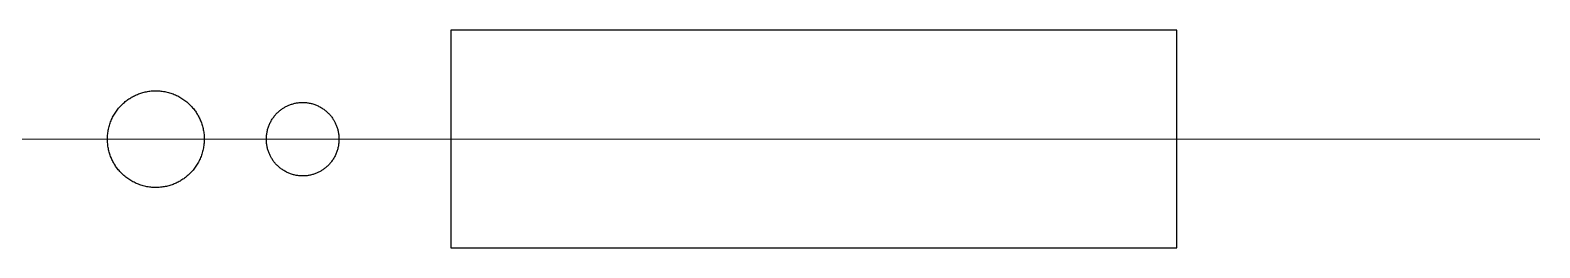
# Model space of a CAD drawing. Header units: inches. Extents: x -39 to 46.7, y -58 to 11.1.
# Drawn here: x 13.2 to 21, y -47.29 to -46.16 of the extents above; entities that cross this region are included whole.
import ezdxf

# ---------------------------------------------------------------- set-up
doc = ezdxf.new("R2010")
doc.units = ezdxf.units.IN
doc.header["$MEASUREMENT"] = 0
doc.layers.add('Guides', color=1, linetype='Continuous', true_color=0xff0000)
doc.layers.add('Tool Layut', color=6, linetype='Continuous', true_color=0xff00ff)

msp = doc.modelspace()

# ---------------------------------------------------------------- linework, layer by layer
at = {"layer": 'Guides'}
msp.add_line((-7.75, -46.7146, 0.38), (21, -46.7246, 0.375), dxfattribs=at)
at = {"layer": 'Tool Layut'}
msp.add_lwpolyline([(19.125, -47.2858), (19.125, -46.1608), (15.375, -46.1608), (15.375, -47.2858)], close=True, dxfattribs=at)
for points in [[(14.0684, -46.599, 0.375), (13.9434, -46.3824, 0.375), (13.7269, -46.5074, 0.375), (13.5104, -46.6324, 0.375), (13.6354, -46.849, 0.375), (13.7604, -47.0655, 0.375), (13.9769, -46.9405, 0.375), (14.1934, -46.8155, 0.375), (14.0684, -46.599, 0.375)], [(14.7726, -46.6292, 0.375), (14.6789, -46.4647, 0.375), (14.5165, -46.5597, 0.375), (14.3541, -46.6547, 0.375), (14.4479, -46.8192, 0.375), (14.5416, -46.9838, 0.375), (14.704, -46.8888, 0.375), (14.8664, -46.7938, 0.375), (14.7726, -46.6292, 0.375)]]:
    msp.add_rational_spline(points, [1, 0.707106781187, 1, 0.707106781187, 1, 0.707106781187, 1, 0.707106781187, 1], degree=2, knots=[0, 0, 0, 0.680175, 0.680175, 1.36035, 1.36035, 2.040524, 2.040524, 2.720699, 2.720699, 2.720699], dxfattribs=at)

doc.saveas('drawing.dxf')
